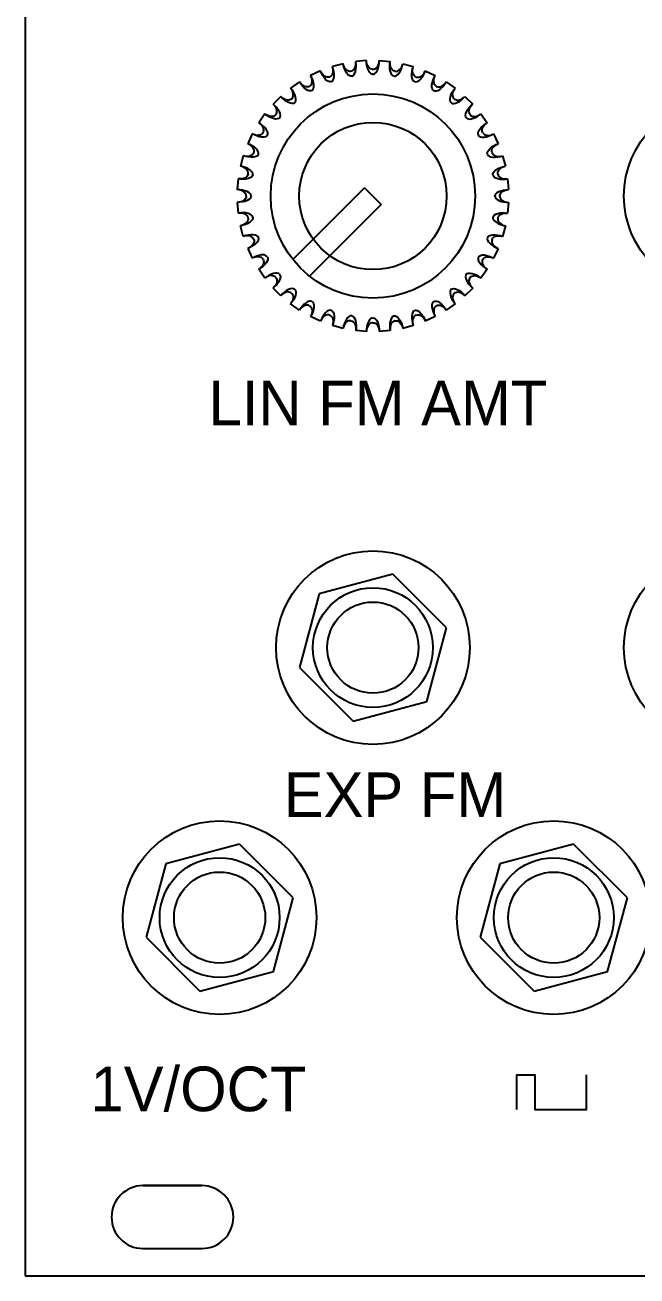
# Model space of a CAD drawing. Extents: x 0 to 71, y 0 to 129.
# Drawn here: x 0 to 31.1, y 0 to 63.7 of the extents above; entities that cross this region are included whole.
import ezdxf

# ---------------------------------------------------------------- set-up
doc = ezdxf.new("R2010")
doc.units = 0
doc.linetypes.add('BORDER', pattern=[0.875, 0.25, -0.125, 0.25, -0.125, 0, -0.125])
for name, color, linetype in [('DXF_VCO-1A-PCB-RESTRAINTS0', 7, 'CONTINUOUS'), ('DXF_VCO-1A-PCB-RESTRAINTS1', 7, 'CONTINUOUS'), ('DXF_VCO-1A-PCB-RESTRAINTS2', 7, 'CONTINUOUS'), ('LAYER1', 7, 'CONTINUOUS')]:
    doc.layers.add(name, color=color, linetype=linetype)
doc.styles.add('TEXT556833', font='txt', dxfattribs={"height": 0.2})
doc.styles.add('TEXT556836', font='txt', dxfattribs={"height": 0.2})
doc.styles.add('TEXT556851', font='txt', dxfattribs={"height": 0.2})

msp = doc.modelspace()

# ---------------------------------------------------------------- linework, layer by layer
at = {"layer": 'DXF_VCO-1A-PCB-RESTRAINTS0', "color": 178}
msp.add_polyline3d([(25.025, 8.485, 0), (25.025, 10.248, 0), (25.94, 10.248, 0), (25.94, 8.485, 0), (28.564, 8.485, 0), (28.564, 10.248, 0)], dxfattribs=at)
at = {"layer": 'DXF_VCO-1A-PCB-RESTRAINTS1', "color": 178}
for p, q in [((18.704, 35.744), (14.96, 34.741)), ((21.445, 33.004), (18.704, 35.744)), ((14.96, 34.741), (13.957, 30.997)), ((20.441, 29.26), (21.445, 33.004)), ((13.957, 30.997), (16.698, 28.257)), ((16.698, 28.257), (20.441, 29.26)), ((10.904, 21.994), (7.16, 20.991)), ((13.644, 19.254), (10.904, 21.994)), ((27.904, 21.994), (24.16, 20.991)), ((30.645, 19.254), (27.904, 21.994)), ((7.16, 20.991), (6.157, 17.247)), ((24.16, 20.991), (23.157, 17.247)), ((12.641, 15.51), (13.644, 19.254)), ((29.641, 15.51), (30.645, 19.254)), ((6.157, 17.247), (8.898, 14.507)), ((23.157, 17.247), (25.898, 14.507)), ((8.898, 14.507), (12.641, 15.51)), ((25.898, 14.507), (29.641, 15.51))]:
    msp.add_line(p, q, dxfattribs=at)
for centre, radius in [((35.4, 55), 4.927), ((17.7, 32), 4.927), ((35.4, 32), 4.927), ((17.7, 32), 2.321), ((9.9, 18.25), 4.927), ((26.9, 18.25), 4.927), ((9.9, 18.25), 2.321), ((26.9, 18.25), 2.321)]:
    msp.add_circle(centre, radius, dxfattribs=at)
at = {"layer": 'DXF_VCO-1A-PCB-RESTRAINTS2', "color": 178}
for p, q in [((0, 128.5, 1.587), (0, 0, 1.587)), ((17.375, 61.9), (16.822, 61.852)), ((18.025, 61.9), (18.578, 61.852)), ((15.035, 61.373), (14.531, 61.138)), ((16.182, 61.739), (15.645, 61.595)), ((19.218, 61.739), (19.755, 61.595)), ((20.365, 61.373), (20.869, 61.138)), ((13.969, 60.813), (13.514, 60.495)), ((21.431, 60.813), (21.886, 60.495)), ((13.016, 60.077), (12.623, 59.684)), ((22.384, 60.077), (22.777, 59.684)), ((12.205, 59.186), (11.887, 58.732)), ((23.195, 59.186), (23.513, 58.732)), ((11.562, 58.169), (11.327, 57.665)), ((23.838, 58.169), (24.073, 57.665)), ((11.105, 57.055), (10.961, 56.518)), ((24.295, 57.055), (24.439, 56.518)), ((10.848, 55.878), (10.8, 55.325)), ((24.552, 55.878), (24.6, 55.325)), ((17.276, 55.424), (13.623, 51.772)), ((17.276, 55.424), (18.124, 54.576)), ((10.8, 54.675), (10.848, 54.122)), ((18.124, 54.576), (14.472, 50.923)), ((24.6, 54.675), (24.552, 54.122)), ((11.105, 52.946), (10.961, 53.482)), ((24.439, 53.482), (24.295, 52.946)), ((11.327, 52.335), (11.562, 51.832)), ((24.073, 52.335), (23.838, 51.832)), ((12.205, 50.814), (11.887, 51.269)), ((23.513, 51.269), (23.195, 50.814)), ((13.016, 49.923), (12.623, 50.316)), ((22.777, 50.316), (22.384, 49.923)), ((13.969, 49.187), (13.514, 49.505)), ((21.886, 49.505), (21.431, 49.187)), ((15.035, 48.627), (14.531, 48.862)), ((20.869, 48.862), (20.365, 48.627)), ((16.182, 48.261), (15.645, 48.405)), ((17.375, 48.1), (16.822, 48.148)), ((18.578, 48.148), (18.025, 48.1)), ((19.755, 48.405), (19.218, 48.261)), ((9, 4.6), (6, 4.6)), ((6, 1.4), (9, 1.4)), ((0, 0, 1.587), (70.8, 0, 1.587))]:
    msp.add_line(p, q, dxfattribs=at)
for points in [[(16.58, 61.352, 0), (16.637, 61.37, 0), (16.692, 61.404, 0), (16.742, 61.455, 0), (16.783, 61.522, 0), (16.812, 61.6, 0), (16.828, 61.685, 0), (16.831, 61.77, 0), (16.822, 61.852, 0)], [(16.623, 61.106, 0), (16.68, 61.128, 0), (16.733, 61.175, 0), (16.779, 61.249, 0), (16.814, 61.348, 0), (16.836, 61.465, 0), (16.844, 61.594, 0), (16.839, 61.725, 0), (16.822, 61.852, 0)], [(17.7, 61.2, 0), (17.641, 61.212, 0), (17.58, 61.249, 0), (17.522, 61.314, 0), (17.47, 61.405, 0), (17.428, 61.517, 0), (17.398, 61.643, 0), (17.38, 61.773, 0), (17.375, 61.9, 0)], [(17.7, 61.45, 0), (17.641, 61.458, 0), (17.58, 61.482, 0), (17.522, 61.523, 0), (17.47, 61.582, 0), (17.428, 61.654, 0), (17.398, 61.735, 0), (17.38, 61.818, 0), (17.375, 61.9, 0)], [(17.7, 61.2, 0), (17.759, 61.212, 0), (17.82, 61.249, 0), (17.878, 61.314, 0), (17.93, 61.405, 0), (17.972, 61.517, 0), (18.002, 61.643, 0), (18.02, 61.773, 0), (18.025, 61.9, 0)], [(17.7, 61.45, 0), (17.759, 61.458, 0), (17.82, 61.482, 0), (17.878, 61.523, 0), (17.93, 61.582, 0), (17.972, 61.654, 0), (18.002, 61.735, 0), (18.02, 61.818, 0), (18.025, 61.9, 0)], [(18.777, 61.106, 0), (18.72, 61.128, 0), (18.667, 61.175, 0), (18.621, 61.249, 0), (18.586, 61.348, 0), (18.564, 61.465, 0), (18.556, 61.594, 0), (18.561, 61.725, 0), (18.578, 61.852, 0)], [(18.82, 61.352, 0), (18.763, 61.37, 0), (18.708, 61.404, 0), (18.658, 61.455, 0), (18.617, 61.522, 0), (18.588, 61.6, 0), (18.572, 61.685, 0), (18.569, 61.77, 0), (18.578, 61.852, 0)], [(15.494, 61.061, 0), (15.436, 61.048, 0), (15.371, 61.05, 0), (15.302, 61.069, 0), (15.233, 61.106, 0), (15.169, 61.16, 0), (15.113, 61.225, 0), (15.068, 61.298, 0), (15.035, 61.373, 0)], [(15.579, 60.826, 0), (15.52, 60.817, 0), (15.45, 60.831, 0), (15.373, 60.873, 0), (15.293, 60.94, 0), (15.215, 61.031, 0), (15.144, 61.139, 0), (15.083, 61.255, 0), (15.035, 61.373, 0)], [(15.494, 61.061, 0), (15.547, 61.088, 0), (15.596, 61.132, 0), (15.636, 61.191, 0), (15.665, 61.264, 0), (15.68, 61.346, 0), (15.681, 61.432, 0), (15.668, 61.516, 0), (15.645, 61.595, 0)], [(15.579, 60.826, 0), (15.631, 60.857, 0), (15.675, 60.913, 0), (15.708, 60.994, 0), (15.725, 61.098, 0), (15.727, 61.217, 0), (15.712, 61.345, 0), (15.684, 61.474, 0), (15.645, 61.595, 0)], [(16.58, 61.352, 0), (16.52, 61.349, 0), (16.457, 61.362, 0), (16.392, 61.393, 0), (16.331, 61.442, 0), (16.277, 61.506, 0), (16.233, 61.58, 0), (16.201, 61.659, 0), (16.182, 61.739, 0)], [(16.623, 61.106, 0), (16.563, 61.107, 0), (16.497, 61.134, 0), (16.428, 61.187, 0), (16.361, 61.268, 0), (16.3, 61.371, 0), (16.249, 61.489, 0), (16.209, 61.614, 0), (16.182, 61.739, 0)], [(18.777, 61.106, 0), (18.837, 61.107, 0), (18.903, 61.134, 0), (18.972, 61.187, 0), (19.039, 61.268, 0), (19.1, 61.371, 0), (19.151, 61.489, 0), (19.191, 61.614, 0), (19.218, 61.739, 0)], [(18.82, 61.352, 0), (18.88, 61.349, 0), (18.943, 61.362, 0), (19.008, 61.393, 0), (19.069, 61.442, 0), (19.123, 61.506, 0), (19.167, 61.58, 0), (19.199, 61.659, 0), (19.218, 61.739, 0)], [(19.821, 60.826, 0), (19.769, 60.857, 0), (19.725, 60.913, 0), (19.692, 60.994, 0), (19.675, 61.098, 0), (19.673, 61.217, 0), (19.688, 61.345, 0), (19.716, 61.474, 0), (19.755, 61.595, 0)], [(19.906, 61.061, 0), (19.853, 61.088, 0), (19.804, 61.132, 0), (19.764, 61.191, 0), (19.735, 61.264, 0), (19.72, 61.346, 0), (19.719, 61.432, 0), (19.732, 61.516, 0), (19.755, 61.595, 0)], [(19.821, 60.826, 0), (19.88, 60.817, 0), (19.95, 60.831, 0), (20.027, 60.873, 0), (20.107, 60.94, 0), (20.185, 61.031, 0), (20.256, 61.139, 0), (20.317, 61.255, 0), (20.365, 61.373, 0)], [(19.906, 61.061, 0), (19.964, 61.048, 0), (20.029, 61.05, 0), (20.098, 61.069, 0), (20.167, 61.106, 0), (20.231, 61.16, 0), (20.287, 61.225, 0), (20.332, 61.298, 0), (20.365, 61.373, 0)], [(14.475, 60.586, 0), (14.42, 60.563, 0), (14.356, 60.554, 0), (14.284, 60.561, 0), (14.21, 60.585, 0), (14.138, 60.626, 0), (14.071, 60.681, 0), (14.014, 60.745, 0), (13.969, 60.813, 0)], [(14.6, 60.369, 0), (14.543, 60.35, 0), (14.472, 60.352, 0), (14.389, 60.379, 0), (14.298, 60.432, 0), (14.206, 60.508, 0), (14.117, 60.602, 0), (14.037, 60.706, 0), (13.969, 60.813, 0)], [(14.475, 60.586, 0), (14.522, 60.622, 0), (14.563, 60.673, 0), (14.592, 60.738, 0), (14.608, 60.815, 0), (14.609, 60.898, 0), (14.594, 60.983, 0), (14.568, 61.065, 0), (14.531, 61.138, 0)], [(14.6, 60.369, 0), (14.645, 60.409, 0), (14.679, 60.472, 0), (14.697, 60.557, 0), (14.696, 60.662, 0), (14.677, 60.78, 0), (14.64, 60.904, 0), (14.59, 61.025, 0), (14.531, 61.138, 0)], [(20.8, 60.369, 0), (20.755, 60.409, 0), (20.721, 60.472, 0), (20.703, 60.557, 0), (20.704, 60.662, 0), (20.723, 60.78, 0), (20.76, 60.904, 0), (20.81, 61.025, 0), (20.869, 61.138, 0)], [(20.925, 60.586, 0), (20.878, 60.622, 0), (20.837, 60.673, 0), (20.808, 60.738, 0), (20.792, 60.815, 0), (20.791, 60.898, 0), (20.806, 60.983, 0), (20.832, 61.065, 0), (20.869, 61.138, 0)], [(20.8, 60.369, 0), (20.857, 60.35, 0), (20.928, 60.352, 0), (21.011, 60.379, 0), (21.102, 60.432, 0), (21.194, 60.508, 0), (21.283, 60.602, 0), (21.363, 60.706, 0), (21.431, 60.813, 0)], [(20.925, 60.586, 0), (20.98, 60.563, 0), (21.044, 60.554, 0), (21.116, 60.561, 0), (21.19, 60.585, 0), (21.262, 60.626, 0), (21.329, 60.681, 0), (21.386, 60.745, 0), (21.431, 60.813, 0)], [(13.554, 59.941, 0), (13.504, 59.909, 0), (13.442, 59.888, 0), (13.371, 59.883, 0), (13.293, 59.894, 0), (13.215, 59.922, 0), (13.14, 59.965, 0), (13.073, 60.018, 0), (13.016, 60.077, 0)], [(13.715, 59.75, 0), (13.662, 59.721, 0), (13.592, 59.71, 0), (13.505, 59.723, 0), (13.407, 59.759, 0), (13.303, 59.818, 0), (13.199, 59.894, 0), (13.102, 59.983, 0), (13.016, 60.077, 0)], [(13.554, 59.941, 0), (13.594, 59.985, 0), (13.625, 60.042, 0), (13.643, 60.112, 0), (13.645, 60.19, 0), (13.631, 60.272, 0), (13.603, 60.353, 0), (13.562, 60.429, 0), (13.514, 60.495, 0)], [(13.715, 59.75, 0), (13.752, 59.797, 0), (13.775, 59.864, 0), (13.778, 59.951, 0), (13.759, 60.054, 0), (13.719, 60.167, 0), (13.662, 60.283, 0), (13.591, 60.394, 0), (13.514, 60.495, 0)], [(21.685, 59.75, 0), (21.648, 59.797, 0), (21.625, 59.864, 0), (21.622, 59.951, 0), (21.641, 60.054, 0), (21.681, 60.167, 0), (21.738, 60.283, 0), (21.809, 60.394, 0), (21.886, 60.495, 0)], [(21.685, 59.75, 0), (21.738, 59.721, 0), (21.808, 59.71, 0), (21.895, 59.723, 0), (21.993, 59.759, 0), (22.097, 59.818, 0), (22.201, 59.894, 0), (22.298, 59.983, 0), (22.384, 60.077, 0)], [(21.846, 59.941, 0), (21.806, 59.985, 0), (21.775, 60.042, 0), (21.757, 60.112, 0), (21.755, 60.19, 0), (21.769, 60.272, 0), (21.797, 60.353, 0), (21.838, 60.429, 0), (21.886, 60.495, 0)], [(21.846, 59.941, 0), (21.896, 59.909, 0), (21.958, 59.888, 0), (22.029, 59.883, 0), (22.107, 59.894, 0), (22.185, 59.922, 0), (22.26, 59.965, 0), (22.327, 60.018, 0), (22.384, 60.077, 0)], [(12.759, 59.146, 0), (12.791, 59.196, 0), (12.812, 59.258, 0), (12.817, 59.329, 0), (12.806, 59.407, 0), (12.778, 59.485, 0), (12.735, 59.56, 0), (12.682, 59.628, 0), (12.623, 59.684, 0)], [(12.951, 58.985, 0), (12.98, 59.038, 0), (12.99, 59.109, 0), (12.977, 59.195, 0), (12.941, 59.293, 0), (12.882, 59.398, 0), (12.806, 59.501, 0), (12.717, 59.598, 0), (12.623, 59.684, 0)], [(22.449, 58.985, 0), (22.42, 59.038, 0), (22.41, 59.109, 0), (22.423, 59.195, 0), (22.459, 59.293, 0), (22.518, 59.398, 0), (22.594, 59.501, 0), (22.683, 59.598, 0), (22.777, 59.684, 0)], [(22.641, 59.146, 0), (22.609, 59.196, 0), (22.588, 59.258, 0), (22.583, 59.329, 0), (22.594, 59.407, 0), (22.622, 59.485, 0), (22.665, 59.56, 0), (22.718, 59.628, 0), (22.777, 59.684, 0)], [(12.114, 58.225, 0), (12.137, 58.28, 0), (12.147, 58.344, 0), (12.139, 58.416, 0), (12.115, 58.49, 0), (12.074, 58.563, 0), (12.019, 58.629, 0), (11.955, 58.686, 0), (11.887, 58.732, 0)], [(12.331, 58.1, 0), (12.35, 58.157, 0), (12.348, 58.228, 0), (12.321, 58.311, 0), (12.268, 58.402, 0), (12.192, 58.494, 0), (12.099, 58.583, 0), (11.994, 58.663, 0), (11.887, 58.732, 0)], [(12.759, 59.146, 0), (12.715, 59.106, 0), (12.658, 59.075, 0), (12.589, 59.057, 0), (12.51, 59.055, 0), (12.428, 59.069, 0), (12.347, 59.097, 0), (12.272, 59.138, 0), (12.205, 59.186, 0)], [(12.951, 58.985, 0), (12.904, 58.948, 0), (12.836, 58.925, 0), (12.749, 58.923, 0), (12.646, 58.941, 0), (12.533, 58.981, 0), (12.417, 59.038, 0), (12.306, 59.109, 0), (12.205, 59.186, 0)], [(22.449, 58.985, 0), (22.496, 58.948, 0), (22.564, 58.925, 0), (22.651, 58.923, 0), (22.754, 58.941, 0), (22.867, 58.981, 0), (22.983, 59.038, 0), (23.094, 59.109, 0), (23.195, 59.186, 0)], [(22.641, 59.146, 0), (22.685, 59.106, 0), (22.742, 59.075, 0), (22.811, 59.057, 0), (22.89, 59.055, 0), (22.972, 59.069, 0), (23.053, 59.097, 0), (23.128, 59.138, 0), (23.195, 59.186, 0)], [(23.069, 58.1, 0), (23.05, 58.157, 0), (23.052, 58.228, 0), (23.079, 58.311, 0), (23.132, 58.402, 0), (23.208, 58.494, 0), (23.301, 58.583, 0), (23.406, 58.663, 0), (23.513, 58.732, 0)], [(23.286, 58.225, 0), (23.263, 58.28, 0), (23.253, 58.344, 0), (23.261, 58.416, 0), (23.285, 58.49, 0), (23.326, 58.563, 0), (23.381, 58.629, 0), (23.445, 58.686, 0), (23.513, 58.732, 0)], [(12.114, 58.225, 0), (12.078, 58.178, 0), (12.027, 58.137, 0), (11.962, 58.108, 0), (11.885, 58.092, 0), (11.802, 58.091, 0), (11.717, 58.106, 0), (11.636, 58.132, 0), (11.562, 58.169, 0)], [(12.331, 58.1, 0), (12.291, 58.055, 0), (12.228, 58.021, 0), (12.143, 58.003, 0), (12.038, 58.004, 0), (11.92, 58.023, 0), (11.796, 58.06, 0), (11.675, 58.11, 0), (11.562, 58.169, 0)], [(23.069, 58.1, 0), (23.109, 58.055, 0), (23.172, 58.021, 0), (23.257, 58.003, 0), (23.362, 58.004, 0), (23.48, 58.023, 0), (23.604, 58.06, 0), (23.725, 58.11, 0), (23.838, 58.169, 0)], [(23.286, 58.225, 0), (23.322, 58.178, 0), (23.373, 58.137, 0), (23.438, 58.108, 0), (23.515, 58.092, 0), (23.598, 58.091, 0), (23.683, 58.106, 0), (23.764, 58.132, 0), (23.838, 58.169, 0)], [(11.639, 57.206, 0), (11.652, 57.264, 0), (11.65, 57.329, 0), (11.631, 57.398, 0), (11.594, 57.467, 0), (11.54, 57.531, 0), (11.475, 57.587, 0), (11.402, 57.632, 0), (11.327, 57.665, 0)], [(11.874, 57.121, 0), (11.883, 57.18, 0), (11.869, 57.25, 0), (11.827, 57.327, 0), (11.76, 57.407, 0), (11.669, 57.485, 0), (11.561, 57.556, 0), (11.445, 57.617, 0), (11.327, 57.665, 0)], [(23.526, 57.121, 0), (23.517, 57.18, 0), (23.531, 57.25, 0), (23.573, 57.327, 0), (23.64, 57.407, 0), (23.731, 57.485, 0), (23.839, 57.556, 0), (23.955, 57.617, 0), (24.073, 57.665, 0)], [(23.761, 57.206, 0), (23.748, 57.264, 0), (23.75, 57.329, 0), (23.769, 57.398, 0), (23.806, 57.467, 0), (23.86, 57.531, 0), (23.925, 57.587, 0), (23.998, 57.632, 0), (24.073, 57.665, 0)], [(11.639, 57.206, 0), (11.612, 57.153, 0), (11.568, 57.105, 0), (11.509, 57.064, 0), (11.436, 57.035, 0), (11.354, 57.02, 0), (11.268, 57.019, 0), (11.184, 57.032, 0), (11.105, 57.055, 0)], [(11.874, 57.121, 0), (11.843, 57.069, 0), (11.787, 57.025, 0), (11.706, 56.993, 0), (11.603, 56.975, 0), (11.483, 56.973, 0), (11.355, 56.988, 0), (11.226, 57.016, 0), (11.105, 57.055, 0)], [(23.526, 57.121, 0), (23.557, 57.069, 0), (23.613, 57.025, 0), (23.694, 56.993, 0), (23.797, 56.975, 0), (23.917, 56.973, 0), (24.045, 56.988, 0), (24.174, 57.016, 0), (24.295, 57.055, 0)], [(23.761, 57.206, 0), (23.788, 57.153, 0), (23.832, 57.105, 0), (23.891, 57.064, 0), (23.964, 57.035, 0), (24.046, 57.02, 0), (24.132, 57.019, 0), (24.216, 57.032, 0), (24.295, 57.055, 0)], [(11.348, 56.12, 0), (11.33, 56.063, 0), (11.296, 56.008, 0), (11.245, 55.958, 0), (11.178, 55.917, 0), (11.1, 55.888, 0), (11.015, 55.872, 0), (10.93, 55.869, 0), (10.848, 55.878, 0)], [(11.594, 56.077, 0), (11.572, 56.021, 0), (11.525, 55.967, 0), (11.451, 55.921, 0), (11.352, 55.886, 0), (11.235, 55.864, 0), (11.106, 55.856, 0), (10.975, 55.861, 0), (10.848, 55.878, 0)], [(11.348, 56.12, 0), (11.351, 56.18, 0), (11.338, 56.243, 0), (11.307, 56.308, 0), (11.258, 56.369, 0), (11.194, 56.423, 0), (11.12, 56.467, 0), (11.041, 56.499, 0), (10.961, 56.518, 0)], [(11.594, 56.077, 0), (11.593, 56.137, 0), (11.567, 56.203, 0), (11.513, 56.272, 0), (11.432, 56.339, 0), (11.329, 56.4, 0), (11.211, 56.451, 0), (11.086, 56.491, 0), (10.961, 56.518, 0)], [(23.806, 56.077, 0), (23.807, 56.137, 0), (23.833, 56.203, 0), (23.887, 56.272, 0), (23.968, 56.339, 0), (24.071, 56.4, 0), (24.189, 56.451, 0), (24.314, 56.491, 0), (24.439, 56.518, 0)], [(23.806, 56.077, 0), (23.828, 56.021, 0), (23.875, 55.967, 0), (23.949, 55.921, 0), (24.048, 55.886, 0), (24.165, 55.864, 0), (24.294, 55.856, 0), (24.425, 55.861, 0), (24.552, 55.878, 0)], [(24.052, 56.12, 0), (24.049, 56.18, 0), (24.062, 56.243, 0), (24.093, 56.308, 0), (24.142, 56.369, 0), (24.206, 56.423, 0), (24.28, 56.467, 0), (24.359, 56.499, 0), (24.439, 56.518, 0)], [(24.052, 56.12, 0), (24.07, 56.063, 0), (24.104, 56.008, 0), (24.155, 55.958, 0), (24.222, 55.917, 0), (24.3, 55.888, 0), (24.385, 55.872, 0), (24.47, 55.869, 0), (24.552, 55.878, 0)], [(11.25, 55, 0), (11.242, 55.059, 0), (11.218, 55.12, 0), (11.177, 55.178, 0), (11.118, 55.23, 0), (11.046, 55.272, 0), (10.966, 55.302, 0), (10.882, 55.32, 0), (10.8, 55.325, 0)], [(11.5, 55, 0), (11.488, 55.059, 0), (11.451, 55.12, 0), (11.386, 55.178, 0), (11.295, 55.23, 0), (11.183, 55.272, 0), (11.058, 55.302, 0), (10.927, 55.32, 0), (10.8, 55.325, 0)], [(11.25, 55, 0), (11.242, 54.941, 0), (11.218, 54.881, 0), (11.177, 54.822, 0), (11.118, 54.77, 0), (11.046, 54.728, 0), (10.966, 54.698, 0), (10.882, 54.681, 0), (10.8, 54.675, 0)], [(11.5, 55, 0), (11.488, 54.941, 0), (11.451, 54.881, 0), (11.386, 54.822, 0), (11.295, 54.77, 0), (11.183, 54.728, 0), (11.058, 54.698, 0), (10.927, 54.681, 0), (10.8, 54.675, 0)], [(23.9, 55, 0), (23.912, 55.059, 0), (23.949, 55.12, 0), (24.014, 55.178, 0), (24.105, 55.23, 0), (24.217, 55.272, 0), (24.342, 55.302, 0), (24.473, 55.32, 0), (24.6, 55.325, 0)], [(23.9, 55, 0), (23.912, 54.941, 0), (23.949, 54.881, 0), (24.014, 54.822, 0), (24.105, 54.77, 0), (24.217, 54.728, 0), (24.342, 54.698, 0), (24.473, 54.681, 0), (24.6, 54.675, 0)], [(24.15, 55, 0), (24.158, 55.059, 0), (24.182, 55.12, 0), (24.223, 55.178, 0), (24.282, 55.23, 0), (24.354, 55.272, 0), (24.434, 55.302, 0), (24.518, 55.32, 0), (24.6, 55.325, 0)], [(24.15, 55, 0), (24.158, 54.941, 0), (24.182, 54.881, 0), (24.223, 54.822, 0), (24.282, 54.77, 0), (24.354, 54.728, 0), (24.434, 54.698, 0), (24.518, 54.681, 0), (24.6, 54.675, 0)], [(11.594, 53.923, 0), (11.572, 53.98, 0), (11.525, 54.033, 0), (11.451, 54.079, 0), (11.352, 54.114, 0), (11.235, 54.136, 0), (11.106, 54.144, 0), (10.975, 54.139, 0), (10.848, 54.122, 0)], [(11.348, 53.88, 0), (11.33, 53.937, 0), (11.296, 53.992, 0), (11.245, 54.042, 0), (11.178, 54.083, 0), (11.1, 54.113, 0), (11.015, 54.128, 0), (10.93, 54.131, 0), (10.848, 54.122, 0)], [(11.594, 53.923, 0), (11.593, 53.863, 0), (11.567, 53.797, 0), (11.513, 53.729, 0), (11.432, 53.662, 0), (11.329, 53.601, 0), (11.211, 53.549, 0), (11.086, 53.509, 0), (10.961, 53.482, 0)], [(11.348, 53.88, 0), (11.351, 53.821, 0), (11.338, 53.757, 0), (11.307, 53.692, 0), (11.258, 53.631, 0), (11.194, 53.577, 0), (11.12, 53.533, 0), (11.041, 53.501, 0), (10.961, 53.482, 0)], [(23.806, 53.923, 0), (23.828, 53.98, 0), (23.875, 54.033, 0), (23.949, 54.079, 0), (24.048, 54.114, 0), (24.165, 54.136, 0), (24.294, 54.144, 0), (24.425, 54.139, 0), (24.552, 54.122, 0)], [(23.806, 53.923, 0), (23.807, 53.863, 0), (23.833, 53.797, 0), (23.887, 53.729, 0), (23.968, 53.662, 0), (24.071, 53.601, 0), (24.189, 53.549, 0), (24.314, 53.509, 0), (24.439, 53.482, 0)], [(24.052, 53.88, 0), (24.049, 53.821, 0), (24.062, 53.757, 0), (24.093, 53.692, 0), (24.142, 53.631, 0), (24.206, 53.577, 0), (24.28, 53.533, 0), (24.359, 53.501, 0), (24.439, 53.482, 0)], [(24.052, 53.88, 0), (24.07, 53.937, 0), (24.104, 53.992, 0), (24.155, 54.042, 0), (24.222, 54.083, 0), (24.3, 54.113, 0), (24.385, 54.128, 0), (24.47, 54.131, 0), (24.552, 54.122, 0)], [(11.874, 52.88, 0), (11.843, 52.931, 0), (11.787, 52.975, 0), (11.706, 53.008, 0), (11.603, 53.025, 0), (11.483, 53.027, 0), (11.355, 53.012, 0), (11.226, 52.984, 0), (11.105, 52.946, 0)], [(11.639, 52.794, 0), (11.612, 52.847, 0), (11.568, 52.896, 0), (11.509, 52.936, 0), (11.436, 52.965, 0), (11.354, 52.98, 0), (11.268, 52.981, 0), (11.184, 52.968, 0), (11.105, 52.946, 0)], [(11.874, 52.88, 0), (11.883, 52.82, 0), (11.869, 52.75, 0), (11.827, 52.673, 0), (11.76, 52.594, 0), (11.669, 52.516, 0), (11.561, 52.444, 0), (11.445, 52.383, 0), (11.327, 52.335, 0)], [(23.526, 52.88, 0), (23.517, 52.82, 0), (23.531, 52.75, 0), (23.573, 52.673, 0), (23.64, 52.594, 0), (23.731, 52.516, 0), (23.839, 52.444, 0), (23.955, 52.383, 0), (24.073, 52.335, 0)], [(23.526, 52.88, 0), (23.557, 52.931, 0), (23.613, 52.975, 0), (23.694, 53.008, 0), (23.797, 53.025, 0), (23.917, 53.027, 0), (24.045, 53.012, 0), (24.174, 52.984, 0), (24.295, 52.946, 0)], [(23.761, 52.794, 0), (23.788, 52.847, 0), (23.832, 52.896, 0), (23.891, 52.936, 0), (23.964, 52.965, 0), (24.046, 52.98, 0), (24.132, 52.981, 0), (24.216, 52.968, 0), (24.295, 52.946, 0)], [(11.639, 52.794, 0), (11.652, 52.736, 0), (11.65, 52.671, 0), (11.631, 52.602, 0), (11.594, 52.533, 0), (11.54, 52.469, 0), (11.475, 52.413, 0), (11.402, 52.368, 0), (11.327, 52.335, 0)], [(23.761, 52.794, 0), (23.748, 52.736, 0), (23.75, 52.671, 0), (23.769, 52.602, 0), (23.806, 52.533, 0), (23.86, 52.469, 0), (23.925, 52.413, 0), (23.998, 52.368, 0), (24.073, 52.335, 0)], [(12.331, 51.9, 0), (12.291, 51.945, 0), (12.228, 51.979, 0), (12.143, 51.997, 0), (12.038, 51.997, 0), (11.92, 51.977, 0), (11.796, 51.941, 0), (11.675, 51.891, 0), (11.562, 51.832, 0)], [(12.114, 51.775, 0), (12.078, 51.823, 0), (12.027, 51.863, 0), (11.962, 51.892, 0), (11.885, 51.908, 0), (11.802, 51.909, 0), (11.717, 51.895, 0), (11.636, 51.868, 0), (11.562, 51.832, 0)], [(12.331, 51.9, 0), (12.35, 51.843, 0), (12.348, 51.772, 0), (12.321, 51.689, 0), (12.268, 51.599, 0), (12.192, 51.506, 0), (12.099, 51.417, 0), (11.994, 51.337, 0), (11.887, 51.269, 0)], [(12.114, 51.775, 0), (12.137, 51.72, 0), (12.147, 51.656, 0), (12.139, 51.584, 0), (12.115, 51.51, 0), (12.074, 51.438, 0), (12.019, 51.371, 0), (11.955, 51.314, 0), (11.887, 51.269, 0)], [(23.069, 51.9, 0), (23.05, 51.843, 0), (23.052, 51.772, 0), (23.079, 51.689, 0), (23.132, 51.599, 0), (23.208, 51.506, 0), (23.301, 51.417, 0), (23.406, 51.337, 0), (23.513, 51.269, 0)], [(23.069, 51.9, 0), (23.109, 51.945, 0), (23.172, 51.979, 0), (23.257, 51.997, 0), (23.362, 51.997, 0), (23.48, 51.977, 0), (23.604, 51.941, 0), (23.725, 51.891, 0), (23.838, 51.832, 0)], [(23.286, 51.775, 0), (23.263, 51.72, 0), (23.253, 51.656, 0), (23.261, 51.584, 0), (23.285, 51.51, 0), (23.326, 51.438, 0), (23.381, 51.371, 0), (23.445, 51.314, 0), (23.513, 51.269, 0)], [(23.286, 51.775, 0), (23.322, 51.823, 0), (23.373, 51.863, 0), (23.438, 51.892, 0), (23.515, 51.908, 0), (23.598, 51.909, 0), (23.683, 51.895, 0), (23.764, 51.868, 0), (23.838, 51.832, 0)], [(12.951, 51.015, 0), (12.904, 51.053, 0), (12.836, 51.075, 0), (12.749, 51.078, 0), (12.646, 51.059, 0), (12.533, 51.019, 0), (12.417, 50.962, 0), (12.306, 50.891, 0), (12.205, 50.814, 0)], [(12.951, 51.015, 0), (12.98, 50.962, 0), (12.99, 50.892, 0), (12.977, 50.805, 0), (12.941, 50.707, 0), (12.882, 50.603, 0), (12.806, 50.499, 0), (12.717, 50.402, 0), (12.623, 50.316, 0)], [(22.449, 51.015, 0), (22.42, 50.962, 0), (22.41, 50.892, 0), (22.423, 50.805, 0), (22.459, 50.707, 0), (22.518, 50.603, 0), (22.594, 50.499, 0), (22.683, 50.402, 0), (22.777, 50.316, 0)], [(22.449, 51.015, 0), (22.496, 51.053, 0), (22.564, 51.075, 0), (22.651, 51.078, 0), (22.754, 51.059, 0), (22.867, 51.019, 0), (22.983, 50.962, 0), (23.094, 50.891, 0), (23.195, 50.814, 0)], [(12.759, 50.854, 0), (12.715, 50.895, 0), (12.658, 50.925, 0), (12.589, 50.943, 0), (12.51, 50.945, 0), (12.428, 50.931, 0), (12.347, 50.903, 0), (12.272, 50.862, 0), (12.205, 50.814, 0)], [(12.759, 50.854, 0), (12.791, 50.804, 0), (12.812, 50.742, 0), (12.817, 50.671, 0), (12.806, 50.593, 0), (12.778, 50.515, 0), (12.735, 50.44, 0), (12.682, 50.373, 0), (12.623, 50.316, 0)], [(22.641, 50.854, 0), (22.609, 50.804, 0), (22.588, 50.742, 0), (22.583, 50.671, 0), (22.594, 50.593, 0), (22.622, 50.515, 0), (22.665, 50.44, 0), (22.718, 50.373, 0), (22.777, 50.316, 0)], [(22.641, 50.854, 0), (22.685, 50.895, 0), (22.742, 50.925, 0), (22.811, 50.943, 0), (22.89, 50.945, 0), (22.972, 50.931, 0), (23.053, 50.903, 0), (23.128, 50.862, 0), (23.195, 50.814, 0)], [(13.715, 50.251, 0), (13.662, 50.28, 0), (13.592, 50.29, 0), (13.505, 50.277, 0), (13.407, 50.241, 0), (13.303, 50.183, 0), (13.199, 50.106, 0), (13.102, 50.017, 0), (13.016, 49.923, 0)], [(13.554, 50.059, 0), (13.504, 50.091, 0), (13.442, 50.112, 0), (13.371, 50.117, 0), (13.293, 50.106, 0), (13.215, 50.078, 0), (13.14, 50.035, 0), (13.073, 49.982, 0), (13.016, 49.923, 0)], [(13.715, 50.251, 0), (13.752, 50.204, 0), (13.775, 50.136, 0), (13.778, 50.049, 0), (13.759, 49.946, 0), (13.719, 49.833, 0), (13.662, 49.717, 0), (13.591, 49.606, 0), (13.514, 49.505, 0)], [(13.554, 50.059, 0), (13.594, 50.015, 0), (13.625, 49.958, 0), (13.643, 49.889, 0), (13.645, 49.81, 0), (13.631, 49.728, 0), (13.603, 49.647, 0), (13.562, 49.572, 0), (13.514, 49.505, 0)], [(21.685, 50.251, 0), (21.648, 50.204, 0), (21.625, 50.136, 0), (21.622, 50.049, 0), (21.641, 49.946, 0), (21.681, 49.833, 0), (21.738, 49.717, 0), (21.809, 49.606, 0), (21.886, 49.505, 0)], [(21.685, 50.251, 0), (21.738, 50.28, 0), (21.808, 50.29, 0), (21.895, 50.277, 0), (21.993, 50.241, 0), (22.097, 50.183, 0), (22.201, 50.106, 0), (22.298, 50.017, 0), (22.384, 49.923, 0)], [(21.846, 50.059, 0), (21.806, 50.015, 0), (21.775, 49.958, 0), (21.757, 49.889, 0), (21.755, 49.81, 0), (21.769, 49.728, 0), (21.797, 49.647, 0), (21.838, 49.572, 0), (21.886, 49.505, 0)], [(21.846, 50.059, 0), (21.896, 50.091, 0), (21.958, 50.112, 0), (22.029, 50.117, 0), (22.107, 50.106, 0), (22.185, 50.078, 0), (22.26, 50.035, 0), (22.327, 49.982, 0), (22.384, 49.923, 0)], [(14.6, 49.631, 0), (14.543, 49.65, 0), (14.472, 49.648, 0), (14.389, 49.621, 0), (14.298, 49.568, 0), (14.206, 49.492, 0), (14.117, 49.399, 0), (14.037, 49.295, 0), (13.969, 49.187, 0)], [(14.475, 49.414, 0), (14.42, 49.437, 0), (14.356, 49.447, 0), (14.284, 49.44, 0), (14.21, 49.415, 0), (14.138, 49.374, 0), (14.071, 49.319, 0), (14.014, 49.255, 0), (13.969, 49.187, 0)], [(14.475, 49.414, 0), (14.522, 49.378, 0), (14.563, 49.327, 0), (14.592, 49.262, 0), (14.608, 49.185, 0), (14.609, 49.102, 0), (14.594, 49.017, 0), (14.568, 48.936, 0), (14.531, 48.862, 0)], [(14.6, 49.631, 0), (14.645, 49.591, 0), (14.679, 49.528, 0), (14.697, 49.443, 0), (14.696, 49.338, 0), (14.677, 49.22, 0), (14.64, 49.096, 0), (14.59, 48.975, 0), (14.531, 48.862, 0)], [(15.579, 49.174, 0), (15.52, 49.183, 0), (15.45, 49.169, 0), (15.373, 49.128, 0), (15.293, 49.06, 0), (15.215, 48.969, 0), (15.144, 48.862, 0), (15.083, 48.745, 0), (15.035, 48.627, 0)], [(15.579, 49.174, 0), (15.631, 49.143, 0), (15.675, 49.087, 0), (15.708, 49.006, 0), (15.725, 48.903, 0), (15.727, 48.783, 0), (15.712, 48.655, 0), (15.684, 48.527, 0), (15.645, 48.405, 0)], [(19.821, 49.174, 0), (19.769, 49.143, 0), (19.725, 49.087, 0), (19.692, 49.006, 0), (19.675, 48.903, 0), (19.673, 48.783, 0), (19.688, 48.655, 0), (19.716, 48.527, 0), (19.755, 48.405, 0)], [(19.821, 49.174, 0), (19.88, 49.183, 0), (19.95, 49.169, 0), (20.027, 49.128, 0), (20.107, 49.06, 0), (20.185, 48.969, 0), (20.256, 48.862, 0), (20.317, 48.745, 0), (20.365, 48.627, 0)], [(20.8, 49.631, 0), (20.755, 49.591, 0), (20.721, 49.528, 0), (20.703, 49.443, 0), (20.704, 49.338, 0), (20.723, 49.22, 0), (20.76, 49.096, 0), (20.81, 48.975, 0), (20.869, 48.862, 0)], [(20.925, 49.414, 0), (20.878, 49.378, 0), (20.837, 49.327, 0), (20.808, 49.262, 0), (20.792, 49.185, 0), (20.791, 49.102, 0), (20.806, 49.017, 0), (20.832, 48.936, 0), (20.869, 48.862, 0)], [(20.8, 49.631, 0), (20.857, 49.65, 0), (20.928, 49.648, 0), (21.011, 49.621, 0), (21.102, 49.568, 0), (21.194, 49.492, 0), (21.283, 49.399, 0), (21.363, 49.295, 0), (21.431, 49.187, 0)], [(20.925, 49.414, 0), (20.98, 49.437, 0), (21.044, 49.447, 0), (21.116, 49.44, 0), (21.19, 49.415, 0), (21.262, 49.374, 0), (21.329, 49.319, 0), (21.386, 49.255, 0), (21.431, 49.187, 0)], [(15.494, 48.939, 0), (15.436, 48.952, 0), (15.371, 48.95, 0), (15.302, 48.931, 0), (15.233, 48.894, 0), (15.169, 48.841, 0), (15.113, 48.775, 0), (15.068, 48.702, 0), (15.035, 48.627, 0)], [(15.494, 48.939, 0), (15.547, 48.912, 0), (15.596, 48.868, 0), (15.636, 48.809, 0), (15.665, 48.737, 0), (15.68, 48.655, 0), (15.681, 48.568, 0), (15.668, 48.484, 0), (15.645, 48.405, 0)], [(16.623, 48.894, 0), (16.563, 48.893, 0), (16.497, 48.867, 0), (16.428, 48.813, 0), (16.361, 48.732, 0), (16.3, 48.629, 0), (16.249, 48.511, 0), (16.209, 48.386, 0), (16.182, 48.261, 0)], [(16.58, 48.648, 0), (16.52, 48.651, 0), (16.457, 48.638, 0), (16.392, 48.607, 0), (16.331, 48.558, 0), (16.277, 48.495, 0), (16.233, 48.42, 0), (16.201, 48.341, 0), (16.182, 48.261, 0)], [(16.58, 48.648, 0), (16.637, 48.63, 0), (16.692, 48.596, 0), (16.742, 48.545, 0), (16.783, 48.478, 0), (16.812, 48.4, 0), (16.828, 48.316, 0), (16.831, 48.23, 0), (16.822, 48.148, 0)], [(16.623, 48.894, 0), (16.68, 48.873, 0), (16.733, 48.825, 0), (16.779, 48.751, 0), (16.814, 48.652, 0), (16.836, 48.535, 0), (16.844, 48.406, 0), (16.839, 48.275, 0), (16.822, 48.148, 0)], [(17.7, 48.8, 0), (17.641, 48.788, 0), (17.58, 48.751, 0), (17.522, 48.686, 0), (17.47, 48.595, 0), (17.428, 48.483, 0), (17.398, 48.358, 0), (17.38, 48.227, 0), (17.375, 48.1, 0)], [(17.7, 48.55, 0), (17.641, 48.543, 0), (17.58, 48.518, 0), (17.522, 48.477, 0), (17.47, 48.418, 0), (17.428, 48.346, 0), (17.398, 48.266, 0), (17.38, 48.182, 0), (17.375, 48.1, 0)], [(17.7, 48.8, 0), (17.759, 48.788, 0), (17.82, 48.751, 0), (17.878, 48.686, 0), (17.93, 48.595, 0), (17.972, 48.483, 0), (18.002, 48.358, 0), (18.02, 48.227, 0), (18.025, 48.1, 0)], [(17.7, 48.55, 0), (17.759, 48.543, 0), (17.82, 48.518, 0), (17.878, 48.477, 0), (17.93, 48.418, 0), (17.972, 48.346, 0), (18.002, 48.266, 0), (18.02, 48.182, 0), (18.025, 48.1, 0)], [(18.777, 48.894, 0), (18.72, 48.873, 0), (18.667, 48.825, 0), (18.621, 48.751, 0), (18.586, 48.652, 0), (18.564, 48.535, 0), (18.556, 48.406, 0), (18.561, 48.275, 0), (18.578, 48.148, 0)], [(18.82, 48.648, 0), (18.763, 48.63, 0), (18.708, 48.596, 0), (18.658, 48.545, 0), (18.617, 48.478, 0), (18.588, 48.4, 0), (18.572, 48.316, 0), (18.569, 48.23, 0), (18.578, 48.148, 0)], [(18.777, 48.894, 0), (18.837, 48.893, 0), (18.903, 48.867, 0), (18.972, 48.813, 0), (19.039, 48.732, 0), (19.1, 48.629, 0), (19.151, 48.511, 0), (19.191, 48.386, 0), (19.218, 48.261, 0)], [(18.82, 48.648, 0), (18.88, 48.651, 0), (18.943, 48.638, 0), (19.008, 48.607, 0), (19.069, 48.558, 0), (19.123, 48.495, 0), (19.167, 48.42, 0), (19.199, 48.341, 0), (19.218, 48.261, 0)], [(19.906, 48.939, 0), (19.853, 48.912, 0), (19.804, 48.868, 0), (19.764, 48.809, 0), (19.735, 48.737, 0), (19.72, 48.655, 0), (19.719, 48.568, 0), (19.732, 48.484, 0), (19.755, 48.405, 0)], [(19.906, 48.939, 0), (19.964, 48.952, 0), (20.029, 48.95, 0), (20.098, 48.931, 0), (20.167, 48.894, 0), (20.231, 48.841, 0), (20.287, 48.775, 0), (20.332, 48.702, 0), (20.365, 48.627, 0)]]:
    msp.add_polyline3d(points, dxfattribs=at)
for centre, radius in [((17.7, 55), 5.2), ((17.7, 55), 3.75), ((17.7, 32), 3.05), ((9.9, 18.25), 3.05), ((26.9, 18.25), 3.05)]:
    msp.add_circle(centre, radius, dxfattribs=at)
for centre, start, end in [((6, 3), 90, 270), ((9, 3), 270, 90)]:
    msp.add_arc(centre, 1.6, start, end, dxfattribs=at)
at = {"layer": 'LAYER1', "color": 178}
for p, q in [((0, 128.5), (0, 0)), ((6, 4.6), (9, 4.6)), ((6, 1.4), (9, 1.4)), ((0, 0), (70.8, 0))]:
    msp.add_line(p, q, dxfattribs=at)
for centre, radius in [((17.7, 55), 3.75), ((17.7, 32), 3.05), ((9.9, 18.25), 3.05), ((26.9, 18.25), 3.05)]:
    msp.add_circle(centre, radius, dxfattribs=at)
for centre, start, end in [((6, 3), 90, 270), ((9, 3), 270, 90)]:
    msp.add_arc(centre, 1.6, start, end, dxfattribs=at)

# ---------------------------------------------------------------- texts
at = {"layer": 'DXF_VCO-1A-PCB-RESTRAINTS2', "color": 178, "linetype": 'BORDER'}
for s, style, p in [('LIN FM AMT', 'TEXT556833', (9.338, 43.323)), ('EXP FM', 'TEXT556851', (13.161, 23.376)), ('1V/OCT', 'TEXT556836', (3.329, 8.391))]:
    msp.add_text(s, height=2.274, dxfattribs=dict(at, style=style)).set_placement(p)

doc.saveas('drawing.dxf')
